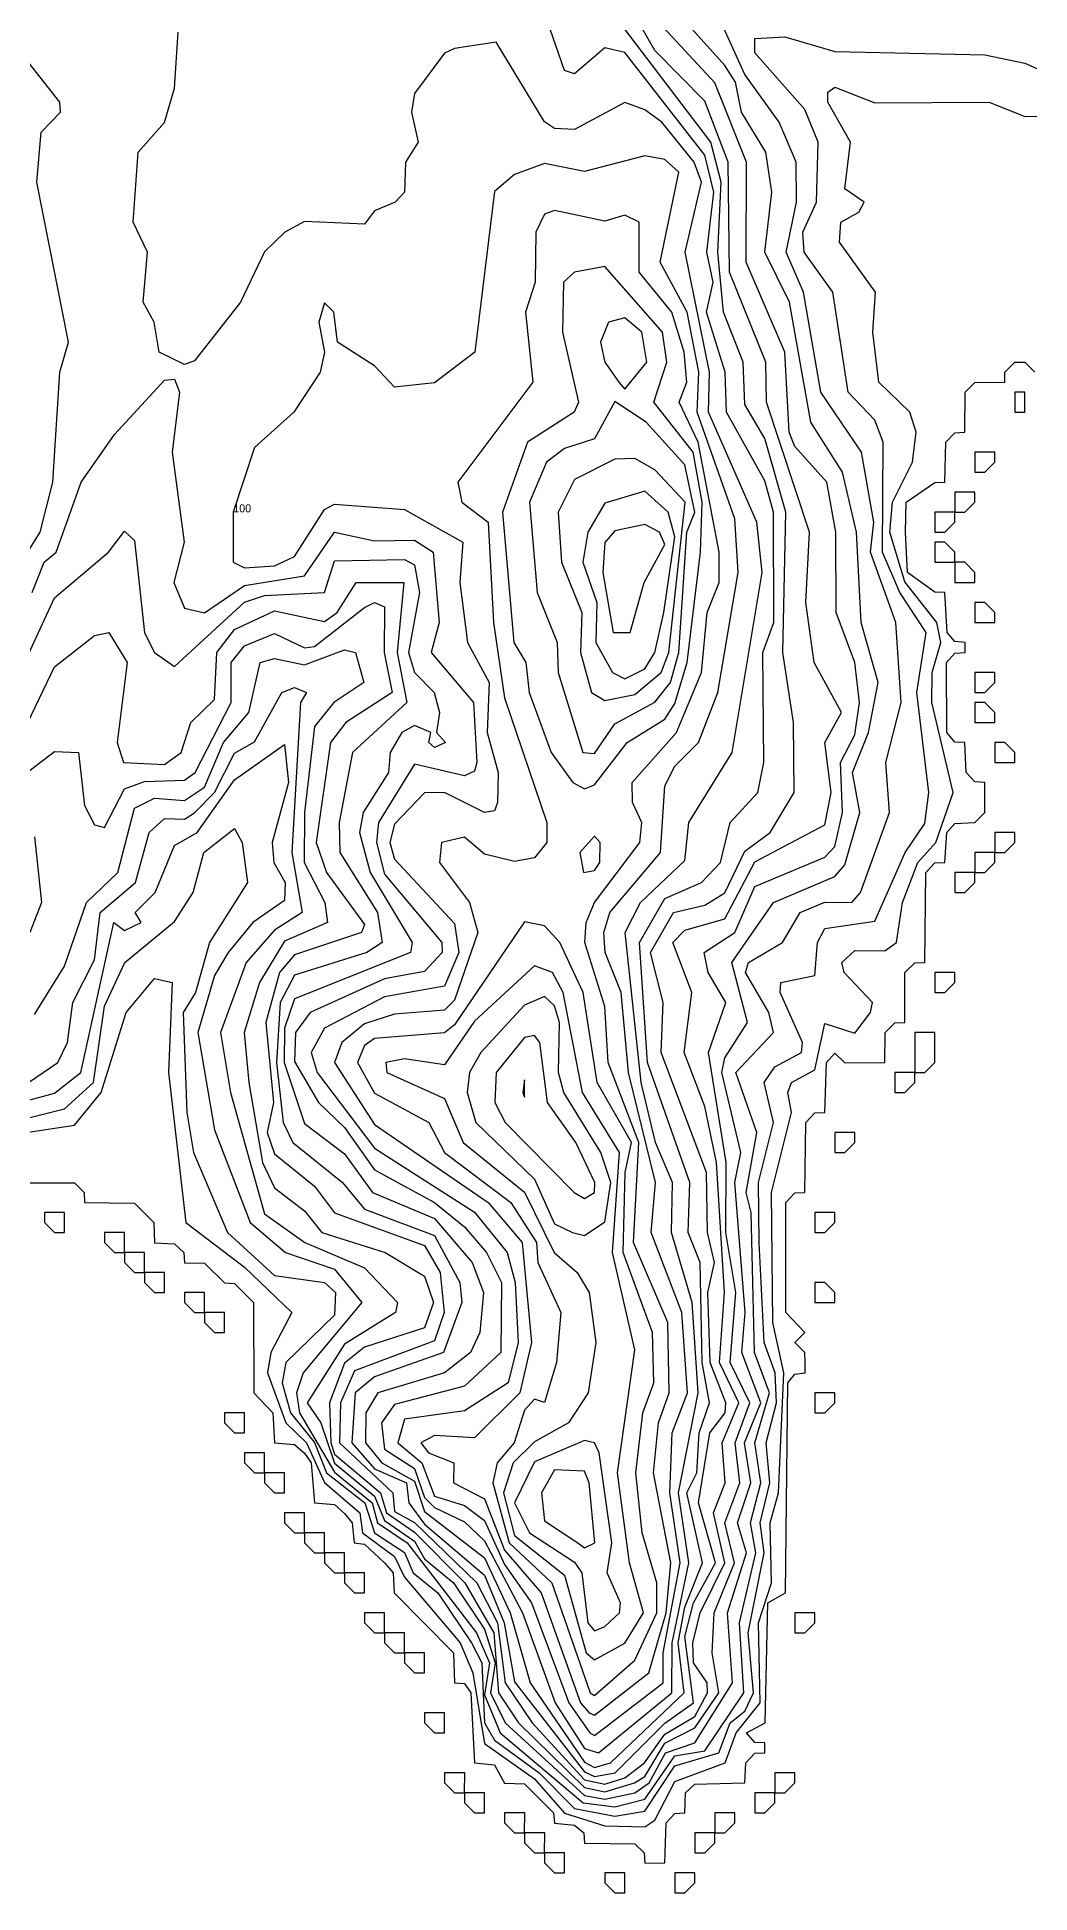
# Model space of a CAD drawing. Header units: metres. Extents: x 310028 to 360472, y 4137098 to 4159193.
# Drawn here: x 357477 to 358965, y 4141928 to 4144710 of the extents above; entities that cross this region are included whole.
import ezdxf

# ---------------------------------------------------------------- set-up
doc = ezdxf.new("R2010")
doc.units = ezdxf.units.M
for name, color, linetype in [('COAST', 5, 'Continuous'), ('CONTOUR', 254, 'Continuous'), ('CONTOUR_INDEX', 33, 'Continuous'), ('CONTOUR_LABELS', 7, 'Continuous')]:
    doc.layers.add(name, color=color, linetype=linetype)

msp = doc.modelspace()

# ---------------------------------------------------------------- linework, layer by layer
at = {"layer": 'COAST'}
for points in [[(357322.5, 4142992.2), (357532.5, 4142991.9), (357547.1, 4142977.5), (357547.5, 4142962.4), (357622.5, 4142961.6), (357651.4, 4142932.5), (357652.5, 4142902.4), (357682.5, 4142900.9), (357696.5, 4142887.5), (357697.5, 4142872.3), (357727.5, 4142871.7), (357757.5, 4142842.3), (357772.5, 4142841.2), (357800.9, 4142812.5), (357801.4, 4142677.5), (357830.2, 4142647.5), (357832.4, 4142602.5), (357862.5, 4142599.9), (357877.5, 4142586.9), (357887.5, 4142572.5), (357892.4, 4142512.5), (357922.5, 4142509.9), (357937.5, 4142496.1), (357949, 4142482.5), (357952.1, 4142452.5), (357967.5, 4142450.5), (357997.5, 4142422.3), (358010.4, 4142407.5), (358011.9, 4142377.5), (358101.1, 4142287.5), (358102.4, 4142242.5), (358117.5, 4142241.5), (358126.7, 4142227.5), (358132.3, 4142122.5), (358162.5, 4142119.7), (358177.5, 4142092), (358207.5, 4142091.1), (358250.9, 4142047.5), (358252.5, 4142032.2), (358282.5, 4142028.9), (358296.1, 4142017.5), (358297.5, 4142002.2), (358372.5, 4142000.8), (358386.5, 4141987.5), (358387.5, 4141972.3), (358417.5, 4141972.4), (358419.9, 4142032.5), (358432.5, 4142046.3), (358447.7, 4142047.5), (358448.6, 4142077.5), (358462.5, 4142090.7), (358537.5, 4142092.4), (358539.1, 4142122.5), (358552.5, 4142136.9), (358567.6, 4142137.5), (358567.5, 4142152.5), (358552.5, 4142152.9), (358540.1, 4142167.5), (358568.2, 4142182.5), (358572, 4142362.5), (358598.5, 4142377.5), (358602.1, 4142692.5), (358612.5, 4142705.5), (358628, 4142707.5), (358628.1, 4142722.5), (358627.7, 4142737.5), (358612.7, 4142752.5), (358627.5, 4142767.5), (358599.3, 4142797.5), (358599.3, 4142962.5), (358612.5, 4142977.1), (358627.6, 4142977.5), (358629, 4143082.5), (358642.5, 4143097.3), (358657.5, 4143097.5), (358660.2, 4143172.5), (358672.5, 4143186.6), (358687.5, 4143172), (358747.6, 4143172.5), (358748.1, 4143217.5), (358762.5, 4143232.1), (358777.6, 4143232.5), (358777.7, 4143307.5), (358792.5, 4143322), (358807.6, 4143322.5), (358809.1, 4143457.5), (358822.5, 4143471.7), (358837.6, 4143472.5), (358840.7, 4143517.5), (358852.5, 4143530.8), (358882.5, 4143532.5), (358897.6, 4143547.5), (358897.7, 4143592.5), (358882.5, 4143593.6), (358869.4, 4143607.5), (358867.6, 4143652.5), (358852.5, 4143653.1), (358840.5, 4143667.5), (358840.2, 4143772.5), (358852.5, 4143786.1), (358867.8, 4143787.5), (358867.8, 4143802.5), (358852.5, 4143803.8), (358840.9, 4143817.5), (358837.5, 4143877.5), (358822.5, 4143877.9), (358781.5, 4143907.5), (358778.6, 4143967.5), (358779.7, 4144012.5), (358822.5, 4144042.3), (358837.5, 4144042.5), (358839.1, 4144102.5), (358852.5, 4144116.5), (358867.7, 4144117.5), (358867.8, 4144177.5), (358882.5, 4144192.2), (358927.5, 4144192.5), (358927.6, 4144207.5), (358942.5, 4144222.4), (358957.5, 4144222.4), (358972.4, 4144207.5)], [(358942.5, 4144162.5), (358942.5, 4144147.5), (358957.5, 4144147.5), (358957.5, 4144177.5), (358942.5, 4144177.5), (358942.5, 4144162.5)], [(358882.5, 4144072.5), (358882.5, 4144057.5), (358897.5, 4144057.5), (358912.5, 4144072.5), (358912.5, 4144087.5), (358882.5, 4144087.5), (358882.5, 4144072.5)], [(358852.5, 4144012.5), (358852.5, 4143997.5), (358867.5, 4143997.5), (358882.5, 4144012.5), (358882.5, 4144027.5), (358852.5, 4144027.5), (358852.5, 4144012.5)], [(358822.5, 4143982.5), (358822.5, 4143967.5), (358837.5, 4143967.5), (358852.5, 4143982.5), (358852.5, 4143997.5), (358822.5, 4143997.5), (358822.5, 4143982.5)], [(358822.5, 4143922.5), (358852.5, 4143922.5), (358852.5, 4143937.5), (358837.5, 4143952.5), (358822.5, 4143952.5), (358822.5, 4143922.5)], [(358852.5, 4143892.5), (358882.5, 4143892.5), (358882.5, 4143907.5), (358867.5, 4143922.5), (358852.5, 4143922.5), (358852.5, 4143892.5)], [(358882.5, 4143832.5), (358912.5, 4143832.5), (358912.5, 4143847.5), (358897.5, 4143862.5), (358882.5, 4143862.5), (358882.5, 4143832.5)], [(358882.5, 4143742.5), (358882.5, 4143727.5), (358897.5, 4143727.5), (358912.5, 4143742.5), (358912.5, 4143757.5), (358882.5, 4143757.5), (358882.5, 4143742.5)], [(358882.5, 4143682.5), (358912.5, 4143682.5), (358912.5, 4143697.5), (358897.5, 4143712.5), (358882.5, 4143712.5), (358882.5, 4143682.5)], [(358912.5, 4143622.5), (358942.5, 4143622.5), (358942.5, 4143637.5), (358927.5, 4143652.5), (358912.5, 4143652.5), (358912.5, 4143622.5)], [(358912.5, 4143502.5), (358912.5, 4143487.5), (358927.5, 4143487.5), (358942.5, 4143502.5), (358942.5, 4143517.5), (358912.5, 4143517.5), (358912.5, 4143502.5)], [(358882.5, 4143472.5), (358882.5, 4143457.5), (358897.5, 4143457.5), (358912.5, 4143472.5), (358912.5, 4143487.5), (358882.5, 4143487.5), (358882.5, 4143472.5)], [(358852.5, 4143442.5), (358852.5, 4143427.5), (358867.5, 4143427.5), (358882.5, 4143442.5), (358882.5, 4143457.5), (358852.5, 4143457.6), (358852.5, 4143442.5)], [(358822.5, 4143292.5), (358822.5, 4143277.5), (358837.5, 4143277.5), (358852.5, 4143292.5), (358852.5, 4143307.5), (358822.5, 4143307.5), (358822.5, 4143292.5)], [(358792.5, 4143172.5), (358792.5, 4143157.5), (358807.5, 4143157.5), (358822.5, 4143172.5), (358822.5, 4143217.5), (358792.5, 4143217.5), (358792.5, 4143172.5)], [(358762.5, 4143142.5), (358762.5, 4143127.5), (358777.5, 4143127.5), (358792.5, 4143142.5), (358792.5, 4143157.5), (358762.5, 4143157.5), (358762.5, 4143142.5)], [(358672.5, 4143052.5), (358672.5, 4143037.5), (358687.5, 4143037.5), (358702.5, 4143052.5), (358702.5, 4143067.5), (358672.5, 4143067.5), (358672.5, 4143052.5)], [(357487.5, 4142932.5), (357502.5, 4142917.5), (357517.5, 4142917.5), (357517.5, 4142947.5), (357487.5, 4142947.5), (357487.5, 4142932.5)], [(358642.5, 4142932.5), (358642.5, 4142917.5), (358657.5, 4142917.5), (358672.5, 4142932.5), (358672.5, 4142947.5), (358642.5, 4142947.5), (358642.5, 4142932.5)], [(357577.5, 4142902.5), (357592.5, 4142887.5), (357607.5, 4142887.5), (357607.5, 4142917.5), (357577.5, 4142917.5), (357577.5, 4142902.5)], [(357607.5, 4142872.5), (357622.5, 4142857.5), (357637.5, 4142857.5), (357637.5, 4142887.5), (357607.5, 4142887.5), (357607.5, 4142872.5)], [(357637.5, 4142842.5), (357652.5, 4142827.5), (357667.5, 4142827.5), (357667.5, 4142857.5), (357637.5, 4142857.5), (357637.5, 4142842.5)], [(358642.5, 4142812.5), (358672.5, 4142812.5), (358672.5, 4142827.5), (358657.5, 4142842.5), (358642.5, 4142842.5), (358642.5, 4142812.5)], [(357697.5, 4142812.5), (357712.5, 4142797.5), (357727.5, 4142797.5), (357727.5, 4142827.5), (357697.5, 4142827.5), (357697.5, 4142812.5)], [(357727.5, 4142782.5), (357742.5, 4142767.5), (357757.5, 4142767.5), (357757.5, 4142797.5), (357727.5, 4142797.5), (357727.5, 4142782.5)], [(358642.5, 4142662.5), (358642.5, 4142647.5), (358657.5, 4142647.5), (358672.5, 4142662.5), (358672.5, 4142677.5), (358642.5, 4142677.5), (358642.5, 4142662.5)], [(357757.5, 4142632.5), (357772.5, 4142617.5), (357787.5, 4142617.5), (357787.5, 4142647.5), (357757.5, 4142647.5), (357757.5, 4142632.5)], [(357787.5, 4142572.5), (357802.5, 4142557.5), (357817.5, 4142557.5), (357817.5, 4142587.5), (357787.5, 4142587.5), (357787.5, 4142572.5)], [(357817.5, 4142542.5), (357832.5, 4142527.5), (357847.5, 4142527.5), (357847.5, 4142557.5), (357817.5, 4142557.5), (357817.5, 4142542.5)], [(357847.5, 4142482.5), (357862.5, 4142467.5), (357877.5, 4142467.5), (357877.5, 4142497.5), (357847.5, 4142497.5), (357847.5, 4142482.5)], [(357877.5, 4142452.5), (357892.5, 4142437.5), (357907.5, 4142437.5), (357907.5, 4142467.5), (357877.5, 4142467.5), (357877.5, 4142452.5)], [(357907.5, 4142422.5), (357922.5, 4142407.5), (357937.5, 4142407.5), (357937.6, 4142437.5), (357907.5, 4142437.5), (357907.5, 4142422.5)], [(357937.5, 4142392.5), (357952.5, 4142377.5), (357967.5, 4142377.5), (357967.6, 4142407.5), (357937.5, 4142407.5), (357937.5, 4142392.5)], [(357967.5, 4142332.5), (357982.5, 4142317.5), (357997.5, 4142317.5), (357997.5, 4142347.5), (357967.5, 4142347.5), (357967.5, 4142332.5)], [(358612.5, 4142332.5), (358612.5, 4142317.5), (358627.5, 4142317.5), (358642.5, 4142332.5), (358642.5, 4142347.5), (358612.5, 4142347.5), (358612.5, 4142332.5)], [(357997.5, 4142302.5), (358012.5, 4142287.5), (358027.5, 4142287.5), (358027.5, 4142317.5), (357997.5, 4142317.5), (357997.5, 4142302.5)], [(358027.5, 4142272.5), (358042.5, 4142257.5), (358057.5, 4142257.5), (358057.6, 4142287.5), (358027.5, 4142287.5), (358027.5, 4142272.5)], [(358057.5, 4142182.5), (358072.5, 4142167.5), (358087.5, 4142167.5), (358087.5, 4142197.5), (358057.5, 4142197.5), (358057.5, 4142182.5)], [(358087.5, 4142092.5), (358102.5, 4142077.5), (358117.5, 4142077.5), (358117.6, 4142107.5), (358087.5, 4142107.5), (358087.5, 4142092.5)], [(358582.5, 4142092.5), (358582.5, 4142077.5), (358597.5, 4142077.5), (358612.5, 4142092.5), (358612.5, 4142107.5), (358582.5, 4142107.5), (358582.5, 4142092.5)], [(358117.5, 4142062.5), (358132.5, 4142047.5), (358147.5, 4142047.5), (358147.5, 4142077.5), (358117.5, 4142077.5), (358117.5, 4142062.5)], [(358552.5, 4142062.5), (358552.5, 4142047.5), (358567.5, 4142047.5), (358582.5, 4142062.5), (358582.5, 4142077.5), (358552.5, 4142077.5), (358552.5, 4142062.5)], [(358177.5, 4142032.5), (358192.5, 4142017.5), (358207.5, 4142017.5), (358207.6, 4142047.5), (358177.5, 4142047.5), (358177.5, 4142032.5)], [(358492.5, 4142032.5), (358492.5, 4142017.5), (358507.5, 4142017.5), (358522.5, 4142032.5), (358522.5, 4142047.5), (358492.5, 4142047.5), (358492.5, 4142032.5)], [(358207.5, 4142002.5), (358222.5, 4141987.5), (358237.5, 4141987.5), (358237.6, 4142017.5), (358207.5, 4142017.5), (358207.5, 4142002.5)], [(358462.5, 4142002.5), (358462.5, 4141987.5), (358477.5, 4141987.5), (358492.5, 4142002.5), (358492.5, 4142017.5), (358462.5, 4142017.5), (358462.5, 4142002.5)], [(358237.5, 4141972.5), (358252.5, 4141957.5), (358267.5, 4141957.5), (358267.5, 4141987.5), (358237.5, 4141987.5), (358237.5, 4141972.5)], [(358327.5, 4141942.5), (358342.5, 4141927.5), (358357.5, 4141927.5), (358357.5, 4141957.5), (358327.5, 4141957.5), (358327.5, 4141942.5)], [(358432.5, 4141942.5), (358432.5, 4141927.5), (358447.5, 4141927.5), (358462.5, 4141942.5), (358462.5, 4141957.5), (358432.5, 4141957.5), (358432.5, 4141942.5)]]:
    msp.add_lwpolyline(points, dxfattribs=at)
at = {"layer": 'CONTOUR'}
for points, elevation in [([(357463.8, 4143142.5), (357507.8, 4143172.5), (357521.9, 4143202.5), (357529.9, 4143262.5), (357562.5, 4143326.7), (357571.2, 4143397.5), (357623.9, 4143442.5), (357644.8, 4143517.5), (357667.5, 4143538.3), (357697.5, 4143537.4), (357712.5, 4143546.8), (357742.7, 4143577.5), (357772.5, 4143636.3), (357802.5, 4143653.5), (357843.5, 4143727.5), (357862.5, 4143734.6), (357880.5, 4143727.5), (357871.6, 4143712.5), (357858.6, 4143487.5), (357874, 4143397.5), (357832.5, 4143371.1), (357790.2, 4143322.5), (357751.5, 4143217.5), (357766.6, 4143127.5), (357817.5, 4142945.6), (357877.9, 4142902.5), (357967.5, 4142864.5), (358016.8, 4142812.5), (358014, 4142797.5), (357937.5, 4142750.2), (357881.7, 4142662.5), (357902, 4142632.5), (357922.5, 4142571.8), (357982.5, 4142522.2), (357997.5, 4142486), (358042.5, 4142455), (358057.5, 4142428.6), (358100.8, 4142392.5), (358147.5, 4142322.9), (358163.5, 4142272.5), (358156.2, 4142227.5), (358178.1, 4142182.5), (358297.5, 4142073.5), (358327.5, 4142067.8), (358372.5, 4142077.3), (358394, 4142092.5), (358418.6, 4142137.5), (358462.9, 4142152.5), (358519.4, 4142242.5), (358511.5, 4142347.5), (358539.9, 4142437.5), (358526.8, 4142482.5), (358546.8, 4142542.5), (358537.2, 4142602.5), (358561.6, 4142662.5), (358533, 4142737.5), (358538.3, 4142797.5), (358522.5, 4142992.5), (358531.6, 4143037.5), (358503, 4143157.5), (358507.5, 4143179.6), (358541.6, 4143232.5), (358518.3, 4143322.5), (358580.5, 4143412.5), (358672.5, 4143451.5), (358687.5, 4143468.8), (358710, 4143547.5), (358698.9, 4143607.5), (358723.1, 4143667.5), (358737.5, 4143742.5), (358712.2, 4143832.5), (358705.1, 4143967.5), (358683.9, 4144057.5), (358636.6, 4144132.5), (358604.4, 4144312.5), (358567.4, 4144387.5), (358578, 4144477.5), (358569, 4144537.5), (358532.4, 4144597.5), (358523.4, 4144642.5), (358507.5, 4144667.5), (358409, 4144777.5)], 40), ([(357397.5, 4143097.9), (357502.5, 4143126.8), (357542.2, 4143157.5), (357591.7, 4143382.5), (357607.5, 4143370.7), (357632.6, 4143382.5), (357623.5, 4143397.5), (357653.7, 4143427.5), (357682.5, 4143498), (357716.3, 4143517.5), (357772.5, 4143596.2), (357847.5, 4143649.6), (357853.3, 4143592.5), (357829.2, 4143502.5), (357831.7, 4143472.5), (357848.3, 4143442.5), (357847.5, 4143415.4), (357799.8, 4143382.5), (357763.1, 4143337.5), (357742.5, 4143303.2), (357717.7, 4143217.5), (357742.5, 4143071.4), (357795.8, 4142932.5), (357848.8, 4142887.5), (357922.5, 4142862.6), (357963.6, 4142812.5), (357875.3, 4142707.5), (357865.5, 4142677.5), (357869.9, 4142647.5), (357922.5, 4142558.2), (357979.1, 4142512.5), (357987, 4142482.5), (358031.2, 4142452.5), (358135.3, 4142317.5), (358154.6, 4142272.5), (358147.5, 4142224.3), (358170.9, 4142167.5), (358295.3, 4142062.5), (358342.5, 4142056.3), (358387.5, 4142068.2), (358432.5, 4142132.9), (358477.5, 4142140.7), (358535.9, 4142227.5), (358529.7, 4142332.5), (358553.9, 4142437.5), (358546, 4142482.5), (358561.4, 4142542.5), (358552.6, 4142602.5), (358574.8, 4142677.5), (358551.9, 4142737.5), (358547.3, 4142947.5), (358539.4, 4142977.5), (358555.8, 4143067.5), (358524.1, 4143157.5), (358580.8, 4143217.5), (358573.7, 4143247.5), (358538.8, 4143307.5), (358543.2, 4143322.5), (358594.3, 4143352.5), (358620.5, 4143397.5), (358657.5, 4143413.1), (358698, 4143412.5), (358711.3, 4143427.5), (358754.5, 4143547.5), (358749.1, 4143622.5), (358772, 4143712.5), (358764, 4143832.5), (358725.9, 4143937.5), (358731.1, 4143982.5), (358712.4, 4144087.5), (358651.4, 4144177.5), (358625.7, 4144327.5), (358599.7, 4144387.5), (358615.1, 4144462.5), (358614.8, 4144522.5), (358589.1, 4144582.5), (358537.5, 4144653.9), (358492.5, 4144753.1)], 30), ([(357422.1, 4143577.5), (357502.5, 4143638.8), (357538.4, 4143637.5), (357547.5, 4143557.9), (357562.5, 4143529), (357577.5, 4143525), (357607.5, 4143582.9), (357637.5, 4143593.9), (357697.5, 4143596.1), (357713.7, 4143607.5), (357767.5, 4143712.5), (357767.5, 4143772.5), (357787.5, 4143797.3), (357832.5, 4143815.9), (357877.5, 4143794.2), (357892.5, 4143796.5), (357967.5, 4143854.8), (357982.5, 4143862.5), (357997.5, 4143855.7), (357997.1, 4143787.5), (358008.7, 4143727.5), (357939.2, 4143682.5), (357916.5, 4143652.5), (357895.1, 4143502.5), (357910.5, 4143457.5), (357967.5, 4143379.4), (357962.8, 4143367.5), (357862.5, 4143334.2), (357840.1, 4143307.5), (357819.6, 4143232.5), (357831.2, 4143112.5), (357821.5, 4143067.5), (357832.5, 4143035.4), (357892.5, 4142987.3), (357922.5, 4142947.1), (358057.5, 4142898), (358080.8, 4142857.5), (358087.1, 4142797.5), (358072.5, 4142755.1), (357952.5, 4142710.2), (357931.6, 4142662.5), (357930.1, 4142602.5), (358010.1, 4142527.5), (358012.5, 4142499.3), (358042.5, 4142482.7), (358136, 4142392.5), (358166.8, 4142332.5), (358178.2, 4142242.5), (358218.6, 4142182.5), (358297.5, 4142097), (358327.5, 4142090.5), (358357.5, 4142100.2), (358387, 4142122.5), (358417.5, 4142165.7), (358462.5, 4142192.1), (358481.7, 4142227.5), (358481.4, 4142242.5), (358460.9, 4142272.5), (358459.5, 4142302.5), (358470.8, 4142347.5), (358507.9, 4142422.5), (358490.8, 4142497.5), (358508.1, 4142542.5), (358503.8, 4142602.5), (358528.5, 4142662.5), (358499.6, 4142722.5), (358507.3, 4142827.5), (358495.1, 4143022.5), (358477.5, 4143106.6), (358446.7, 4143187.5), (358458.1, 4143277.5), (358429.5, 4143352.5), (358447.5, 4143371), (358507.5, 4143388.2), (358552.5, 4143473.3), (358657.5, 4143528.8), (358666.9, 4143577.5), (358657.7, 4143652.5), (358682.8, 4143697.5), (358641.5, 4143772.5), (358629, 4143862.5), (358634.6, 4143967.5), (358570.3, 4144162.5), (358569.3, 4144222.5), (358514.7, 4144357.5), (358512.6, 4144522.5), (358477.5, 4144614.2), (358402.5, 4144690), (358372.5, 4144742.4)], 60), ([(357457.5, 4143771.7), (357502.5, 4143869.4), (357583.7, 4143937.5), (357607.5, 4143969), (357622.5, 4143955), (357637.5, 4143817), (357652.5, 4143787.5), (357682.5, 4143766.3), (357787.5, 4143862.9), (357817.5, 4143872.9), (357907.5, 4143877.2), (357922.5, 4143924.7), (358027.5, 4143926.6), (358042.5, 4143918.8), (358049.7, 4143877.5), (358033.3, 4143787.5), (358042.3, 4143757.5), (358071.9, 4143727.5), (358080, 4143697.5), (358075.5, 4143667.5), (358088.7, 4143652.5), (358072.5, 4143645), (358064, 4143652.5), (358067, 4143667.5), (358042.5, 4143678), (358023.4, 4143667.5), (358006.1, 4143637.5), (358003.2, 4143607.5), (357965.3, 4143547.5), (357960.1, 4143517.5), (357975.8, 4143457.5), (358038.7, 4143352.5), (358036.2, 4143337.5), (357862.5, 4143267.9), (357847.5, 4143223.9), (357847, 4143172.5), (357877.5, 4143081), (357937.5, 4143035.7), (357979.4, 4142977.5), (358072.5, 4142938.6), (358128.6, 4142872.5), (358145.7, 4142827.5), (358140.2, 4142767.5), (358126.4, 4142737.5), (358087.5, 4142707.4), (357987.6, 4142677.5), (357969.5, 4142647.5), (357968.7, 4142602.5), (357993.2, 4142572.5), (358042.5, 4142545), (358057.5, 4142499.1), (358147.5, 4142429.7), (358185.9, 4142347.5), (358216, 4142242.5), (358297.5, 4142123.7), (358312.5, 4142115.7), (358336, 4142122.5), (358446.8, 4142227.5), (358437.8, 4142302.5), (358447.5, 4142356), (358474.4, 4142422.5), (358450.5, 4142527.5), (358465.5, 4142557.5), (358469.4, 4142617.5), (358484.7, 4142662.5), (358473.9, 4142722.5), (358470.7, 4142872.5), (358452.5, 4142917.5), (358455.3, 4142992.5), (358391.5, 4143172.5), (358379.5, 4143352.5), (358417.5, 4143418.5), (358472.5, 4143442.5), (358501.1, 4143472.5), (358515.5, 4143532.5), (358557, 4143577.5), (358566, 4143622.5), (358564.4, 4143787.5), (358581.3, 4143832.5), (358580.7, 4143997.5), (358567.5, 4144044.5), (358510, 4144147.5), (358508.2, 4144207.5), (358480.4, 4144297.5), (358490.1, 4144342.5), (358480.5, 4144387.5), (358491.4, 4144477.5), (358477.5, 4144532.8), (358357.5, 4144686.8), (358327.5, 4144693.9), (358282.5, 4144655), (358267.5, 4144660), (358237.5, 4144746.5)], 80), ([(357367.5, 4143065.7), (357517.5, 4143103.2), (357561.1, 4143142.5), (357577.5, 4143256.9), (357608.2, 4143322.5), (357682.5, 4143383.9), (357710.5, 4143427.5), (357726.3, 4143487.5), (357772.5, 4143523.5), (357784, 4143502.5), (357792, 4143442.5), (357734.9, 4143352.5), (357713.8, 4143277.5), (357695.4, 4143247.5), (357701.3, 4143097.5), (357710.9, 4143037.5), (357762.1, 4142917.5), (357832.5, 4142853.1), (357907.5, 4142842.7), (357923.8, 4142827.5), (357922.5, 4142793.8), (357849.3, 4142722.5), (357844, 4142692.5), (357856.5, 4142647.5), (357892.5, 4142602.6), (357910.6, 4142557.5), (357967.8, 4142512.5), (357982.5, 4142467.6), (358027.5, 4142437.8), (358040.6, 4142407.5), (358077.5, 4142377.5), (358127.8, 4142302.5), (358143.3, 4142272.5), (358147.4, 4142182.5), (358162.5, 4142156.6), (358229.5, 4142107.5), (358282.5, 4142053.8), (358342.5, 4142042.6), (358387.5, 4142049.9), (358432.5, 4142118), (358498.8, 4142137.5), (358515.5, 4142182.5), (358537.5, 4142200.1), (358550.5, 4142227.5), (358542.5, 4142317.5), (358566.5, 4142437.5), (358560.4, 4142482.5), (358575.2, 4142542.5), (358569.7, 4142602.5), (358585.2, 4142662.5), (358583.3, 4142707.5), (358566.4, 4142752.5), (358559.1, 4142902.5), (358558.2, 4142992.5), (358580.4, 4143082.5), (358566.8, 4143142.5), (358582.5, 4143166.3), (358622.8, 4143187.5), (358623.9, 4143202.5), (358590.5, 4143277.5), (358591.6, 4143292.5), (358642.5, 4143303.1), (358646.8, 4143352.5), (358657.5, 4143373.4), (358732.5, 4143384.3), (358778.2, 4143487.5), (358807.5, 4143530.9), (358813.3, 4143577.5), (358795.7, 4143727.5), (358809.7, 4143817.5), (358769.8, 4143877.5), (358743.9, 4143937.5), (358744.9, 4144102.5), (358732.5, 4144135.7), (358692.6, 4144177.5), (358669.7, 4144327.5), (358626.5, 4144387.5), (358624.5, 4144417.5), (358645.3, 4144462.5), (358647.4, 4144552.5), (358627.5, 4144601.3), (358552.5, 4144686.2), (358552.5, 4144707.7), (358597.5, 4144710.3), (358672.5, 4144688.6), (358897.5, 4144683.3), (358957.5, 4144670.8), (359017.5, 4144644.7)], 20), ([(357462.6, 4143682.5), (357502.5, 4143765.8), (357562.5, 4143812.7), (357584, 4143817.5), (357611.7, 4143772.5), (357596.5, 4143652.5), (357606, 4143622.5), (357667.5, 4143619.4), (357692.7, 4143637.5), (357707.2, 4143682.5), (357742.5, 4143716.6), (357746, 4143787.5), (357772.5, 4143822), (357832.5, 4143849.8), (357907.5, 4143833.7), (357926.5, 4143847.5), (357954.9, 4143892.5), (358026.5, 4143892.5), (358016.5, 4143787.5), (358030.7, 4143712.5), (357949.6, 4143637.5), (357929.5, 4143532.5), (357930.5, 4143487.5), (357986.9, 4143397.5), (357994, 4143352.5), (357971.1, 4143337.5), (357862.5, 4143303.5), (357841.2, 4143262.5), (357835.5, 4143172.5), (357845.3, 4143082.5), (357859.9, 4143052.5), (357934.6, 4142992.5), (357967.5, 4142952.9), (358072.5, 4142913), (358110.3, 4142842.5), (358113.2, 4142812.5), (358085.7, 4142737.5), (357982.5, 4142701.1), (357953.6, 4142677.5), (357948.2, 4142602.5), (357982.5, 4142563.2), (358030.2, 4142542.5), (358034, 4142512.5), (358057.5, 4142480.4), (358147.5, 4142404), (358176.9, 4142332.5), (358192.5, 4142244.1), (358297.5, 4142109), (358312.5, 4142101.9), (358343.2, 4142107.5), (358417.5, 4142181.9), (358460.9, 4142212.5), (358447.5, 4142312), (358460.8, 4142362.5), (358493.5, 4142422.5), (358468, 4142512.5), (358485, 4142617.5), (358508.1, 4142647.5), (358509, 4142662.5), (358485.8, 4142722.5), (358482.2, 4142827.5), (358492.1, 4142872.5), (358481.8, 4142917.5), (358480.4, 4143007.5), (358412, 4143187.5), (358415.3, 4143262.5), (358396.2, 4143337.5), (358430.9, 4143397.5), (358477.5, 4143408.7), (358507.5, 4143427), (358537.5, 4143489.5), (358575.7, 4143517.5), (358611.7, 4143577.5), (358610.7, 4143682.5), (358594.7, 4143787.5), (358598.9, 4143997.5), (358567.5, 4144108.3), (358537.5, 4144159.3), (358535.2, 4144222.5), (358505.8, 4144297.5), (358497, 4144387.5), (358502.4, 4144492.5), (358486.7, 4144552.5), (358357.5, 4144722.1)], 70), ([(357469.4, 4143877.5), (357487.3, 4143922.5), (357505.2, 4143937.5), (357542.6, 4144042.5), (357592.5, 4144114.3), (357667.5, 4144195.5), (357682.5, 4144197.1), (357689.9, 4144177.5), (357679.1, 4144087.5), (357697.2, 4143952.5), (357681.8, 4143892.5), (357697.5, 4143853.6), (357727.5, 4143846.7), (357787.5, 4143887.8), (357877.5, 4143902.3), (357922.5, 4143967.6), (357982.5, 4143954.6), (358042.5, 4143955.7), (358070.2, 4143937.5), (358079.5, 4143832.5), (358067.5, 4143787.5), (358130.6, 4143712.5), (358135.7, 4143622.5), (358132.5, 4143609.2), (358117.5, 4143602.4), (358042.5, 4143620), (357988.2, 4143532.5), (357985.4, 4143502.5), (357997.5, 4143454.9), (358083.3, 4143352.5), (358084, 4143337.5), (358057.5, 4143309.2), (357997.5, 4143298.1), (357886.2, 4143247.5), (357864.1, 4143217.5), (357862.5, 4143174), (357898.5, 4143112.5), (357937.5, 4143075.1), (357982.5, 4143011.5), (358072.5, 4142962.7), (358117.5, 4142926), (358150.1, 4142887.5), (358172.7, 4142842.5), (358171.6, 4142737.5), (358117.5, 4142687.1), (358012.5, 4142660), (357993.1, 4142632.5), (357997.5, 4142592.8), (358042.5, 4142563.7), (358057.5, 4142520.5), (358072.5, 4142505.1), (358117.5, 4142483.9), (358147.5, 4142455.5), (358204.3, 4142347.5), (358253.2, 4142212.5), (358297.5, 4142143.9), (358318.5, 4142137.5), (358428.2, 4142227.5), (358428.5, 4142302.5), (358453.8, 4142422.5), (358438.4, 4142527.5), (358467.8, 4142677.5), (358458.7, 4142812.5), (358427.7, 4142917.5), (358429.1, 4142992.5), (358403.7, 4143052.5), (358382, 4143142.5), (358358.2, 4143367.5), (358381.4, 4143412.5), (358447.5, 4143475.6), (358453.6, 4143532.5), (358518.9, 4143637.5), (358563.6, 4143907.5), (358555.8, 4143982.5), (358483, 4144147.5), (358484.9, 4144207.5), (358448.1, 4144387.5), (358472.5, 4144492.5), (358461.5, 4144522.5), (358413.3, 4144582.5), (358387.5, 4144601), (358357.5, 4144611.8), (358282.5, 4144571.4), (358252.5, 4144572.8), (358237.5, 4144583.2), (358164.9, 4144702.5), (358102.5, 4144693.1), (358087.5, 4144686.1), (358042.5, 4144625.6), (358038, 4144597.5), (358047.7, 4144552.5), (358028.9, 4144522.5), (358027.5, 4144477.5), (358013.5, 4144462.5), (357982.5, 4144449.4), (357967.5, 4144429.3), (357877.5, 4144433.4), (357848, 4144417.5), (357817.5, 4144387.9), (357781.3, 4144312.5), (357712.5, 4144224.4), (357697.5, 4144219), (357659.6, 4144237.5), (357652, 4144282.5), (357635.6, 4144312.5), (357642.1, 4144387.5), (357620.6, 4144432.5), (357628.1, 4144537.5), (357667.5, 4144582.1), (357682.5, 4144633.7), (357687.9, 4144717.5)], 90), ([(357460.2, 4143067.5), (357532.5, 4143078.4), (357572.5, 4143127.5), (357610.1, 4143247.5), (357652.5, 4143298.6), (357679.2, 4143292.5), (357673.4, 4143157.5), (357699.4, 4142932.5), (357787.5, 4142865.8), (357858.6, 4142797.5), (357826.8, 4142737.5), (357822, 4142707.5), (357849.6, 4142632.5), (357880.7, 4142602.5), (357907.5, 4142542.6), (357960.3, 4142497.5), (357964.5, 4142467.5), (358012.5, 4142431.7), (358027.5, 4142400.7), (358111.1, 4142302.5), (358129.6, 4142257.5), (358147.5, 4142151.6), (358222.5, 4142098.4), (358267.5, 4142046.9), (358327.5, 4142028), (358387.5, 4142026.4), (358402.5, 4142036.3), (358432.5, 4142094.7), (358508, 4142122.5), (358524.7, 4142167.5), (358560.4, 4142212.5), (358557.9, 4142332.5), (358577.6, 4142392.5), (358575.8, 4142482.5), (358588.1, 4142527.5), (358596.3, 4142707.5), (358579.5, 4142782.5), (358577.4, 4142977.5), (358607.4, 4143097.5), (358602.3, 4143127.5), (358607.4, 4143142.5), (358642.5, 4143161.4), (358657.5, 4143231), (358702.5, 4143216.6), (358726.2, 4143247.5), (358729.1, 4143262.5), (358686.7, 4143307.5), (358683.3, 4143322.5), (358702.5, 4143340.6), (358747.5, 4143340.1), (358765.2, 4143352.5), (358774, 4143412.5), (358797.2, 4143472.5), (358823.9, 4143502.5), (358850.2, 4143577.5), (358818.2, 4143712.5), (358818.6, 4143757.5), (358831.6, 4143802.5), (358825.5, 4143832.5), (358777.5, 4143893.2), (358754.8, 4143967.5), (358759, 4144012.5), (358789.1, 4144072.5), (358794.4, 4144117.5), (358784.9, 4144147.5), (358738.6, 4144192.5), (358729.6, 4144267.5), (358733.4, 4144327.5), (358679.5, 4144402.5), (358681.7, 4144432.5), (358708.6, 4144447.5), (358716.6, 4144462.5), (358687.5, 4144482.4), (358695.9, 4144552.5), (358662, 4144612.5), (358662.1, 4144627.5), (358672.5, 4144634.9), (358732.5, 4144611.5), (358904, 4144612.5), (358957.5, 4144590.8), (359032.5, 4144592.3)], 10), ([(358304.5, 4142197.5), (358312.5, 4142194.2), (358393.7, 4142257.5), (358419.6, 4142347.5), (358426.8, 4142422.5), (358400.7, 4142557.5), (358408.1, 4142632.5), (358424.3, 4142677.5), (358422.1, 4142782.5), (358370.6, 4142902.5), (358378.9, 4143052.5), (358332.7, 4143172.5), (358327.5, 4143256.3), (358298, 4143352.5), (358300, 4143382.5), (358312.4, 4143412.5), (358380.3, 4143502.5), (358383.4, 4143532.5), (358369.4, 4143562.5), (358368.5, 4143592.5), (358435.4, 4143667.5), (358472.9, 4143757.5), (358481.2, 4143847.5), (358499.2, 4143892.5), (358499.4, 4143937.5), (358467.7, 4144102.5), (358439, 4144162.5), (358450.5, 4144192.5), (358446.8, 4144237.5), (358428, 4144297.5), (358379.1, 4144357.5), (358379.2, 4144432.5), (358357.5, 4144443.2), (358327.5, 4144434), (358252.5, 4144449.8), (358237.5, 4144444.7), (358224.1, 4144417.5), (358223.5, 4144342.5), (358208.7, 4144297.5), (358219.7, 4144192.5), (358107.2, 4144042.5), (358113.4, 4144012.5), (358153, 4143982.5), (358160.8, 4143832.5), (358177.5, 4143719.1), (358240.8, 4143532.5), (358240.9, 4143502.5), (358222.5, 4143479.2), (358192.5, 4143473.9), (358147.5, 4143484.7), (358117.5, 4143510.3), (358082.7, 4143502.5), (358079.8, 4143472.5), (358124.9, 4143412.5), (358137.2, 4143367.5), (358102.5, 4143265.8), (358087.5, 4143250.8), (358012.5, 4143245), (357967.5, 4143230.6), (357933.6, 4143202.5), (357922.6, 4143172.5), (357982.5, 4143079.7), (358152.6, 4142962.5), (358203.7, 4142902.5), (358217.9, 4142752.5), (358200.2, 4142677.5), (358132.5, 4142610), (358072.5, 4142613.3), (358051.8, 4142602.5), (358063.6, 4142587.5), (358101.6, 4142572.5), (358100.7, 4142542.5), (358147.5, 4142518.3), (358177.5, 4142441.3), (358232.3, 4142377.5), (358291.3, 4142212.5), (358304.5, 4142197.5)], 110), ([(358279.7, 4143592.5), (358297.5, 4143583), (358312.5, 4143588.9), (358361.1, 4143652.5), (358417.5, 4143687.3), (358432.5, 4143710.8), (358451.4, 4143772.5), (358471.2, 4143937.5), (358473.6, 4144012.5), (358460.4, 4144087.5), (358401.1, 4144162.5), (358420.9, 4144222.5), (358414.4, 4144267.5), (358327.5, 4144366.1), (358282.5, 4144357.7), (358265.6, 4144342.5), (358264.3, 4144267.5), (358288.5, 4144162.5), (358281.8, 4144147.5), (358211.7, 4144102.5), (358174.1, 4143997.5), (358191.5, 4143802.5), (358209.2, 4143772.5), (358214.5, 4143727.5), (358247.2, 4143637.5), (358279.7, 4143592.5)], 120), ([(358348.5, 4144192.5), (358357.5, 4144182.2), (358390.8, 4144222.5), (358383, 4144267.5), (358357.5, 4144289.2), (358333, 4144282.5), (358321.2, 4144252.5), (358327.8, 4144222.5), (358348.5, 4144192.5)], 130), ([(358294.8, 4143637.5), (358312.5, 4143636.1), (358342.5, 4143680.2), (358402.5, 4143712.9), (358426.2, 4143742.5), (358438.6, 4143787.5), (358450.7, 4143967.5), (358462.5, 4143997.5), (358447.5, 4144068.5), (358389.6, 4144132.5), (358342.5, 4144163.7), (358312.5, 4144107.5), (358267.5, 4144093.4), (358240.1, 4144072.5), (358215, 4144012.5), (358226.5, 4143877.5), (358256.3, 4143802.5), (358258, 4143757.5), (358294.8, 4143637.5)], 130), ([(358307.9, 4143727.5), (358327.5, 4143715.1), (358372.5, 4143724.1), (358412.4, 4143757.5), (358423.6, 4143787.5), (358448.4, 4144012.5), (358402.5, 4144061.3), (358372.5, 4144078.2), (358342.5, 4144077.3), (358282.5, 4144046.8), (358257.6, 4143997.5), (358262.9, 4143922.5), (358293.4, 4143847.5), (358291.5, 4143787.5), (358307.9, 4143727.5)], 140), ([(358340.2, 4143817.5), (358365.8, 4143817.5), (358386.7, 4143892.5), (358417.5, 4143949), (358409.5, 4143967.5), (358387.5, 4143979.4), (358342.5, 4143969.5), (358327.5, 4143952.3), (358324.9, 4143907.5), (358340.2, 4143817.5)], 160), ([(357680, 4143742.5), (357680, 4143742.5)], 80), ([(358295.7, 4143457.5), (358312.5, 4143460.6), (358320.2, 4143472.5), (358320.7, 4143502.5), (358312.5, 4143512.1), (358290.4, 4143487.5), (358295.7, 4143457.5)], 120), ([(358305.7, 4142227.5), (358312.5, 4142223.6), (358372.5, 4142276.5), (358405.7, 4142347.5), (358405.8, 4142392.5), (358383.9, 4142467.5), (358374.4, 4142557.5), (358384.8, 4142647.5), (358401.4, 4142692.5), (358399, 4142767.5), (358355.2, 4142887.5), (358358, 4143007.5), (358367.7, 4143052.5), (358316.5, 4143142.5), (358295.2, 4143277.5), (358260.1, 4143352.5), (358237.5, 4143377.4), (358207.5, 4143383.7), (358102.5, 4143229.1), (358087.5, 4143216.9), (357982.5, 4143208.6), (357967.5, 4143198), (357956.8, 4143172.5), (357982.5, 4143126.5), (358064.1, 4143082.5), (358087.5, 4143037.5), (358186.8, 4142962.5), (358225.1, 4142902.5), (358227.5, 4142872.5), (358261.6, 4142797.5), (358255.3, 4142722.5), (358237.5, 4142662.6), (358222.5, 4142667.7), (358207.5, 4142651.2), (358191.7, 4142602.5), (358166.2, 4142572.5), (358159.7, 4142542.5), (358184.5, 4142452.5), (358248.1, 4142392.5), (358305.7, 4142227.5)], 120), ([(358299.6, 4142287.5), (358312.5, 4142276.7), (358357.5, 4142301.7), (358385.9, 4142347.5), (358364.8, 4142422.5), (358346.9, 4142557.5), (358372.5, 4142741.9), (358339.2, 4142887.5), (358349.9, 4143037.5), (358294.5, 4143127.5), (358265.1, 4143277.5), (358249.3, 4143307.5), (358222.5, 4143317.5), (358132.5, 4143234.4), (358087.5, 4143168.9), (358027.5, 4143178), (357999.3, 4143172.5), (358001, 4143157.5), (358087.5, 4143118.6), (358115.5, 4143052.5), (358207.5, 4142977.9), (358251.6, 4142887.5), (358286.5, 4142857.5), (358304.1, 4142827.5), (358314.5, 4142752.5), (358302.6, 4142677.5), (358273.4, 4142632.5), (358222.5, 4142604), (358190.3, 4142572.5), (358175.8, 4142527.5), (358192.5, 4142463.6), (358267.5, 4142403.7), (358299.6, 4142287.5)], 130), ([(358279.1, 4142917.5), (358297.5, 4142913.3), (358327.5, 4142933.9), (358336.5, 4142992.5), (358321.9, 4143037.5), (358266.3, 4143127.5), (358258.1, 4143157.5), (358260, 4143232.5), (358252.5, 4143257.5), (358237.5, 4143271.5), (358207.5, 4143258.5), (358141.7, 4143187.5), (358124.8, 4143157.5), (358121.4, 4143127.5), (358134.2, 4143082.5), (358222.5, 4142997.8), (358252.5, 4142930.8), (358279.1, 4142917.5)], 140), ([(358204.8, 4143127.5), (358207.5, 4143120.5), (358207.5, 4143146.8), (358204.8, 4143127.5)], 160), ([(358302.3, 4142332.5), (358312.5, 4142320.2), (358327.5, 4142326.8), (358349.9, 4142347.5), (358351.4, 4142362.5), (358331.4, 4142407.5), (358338.4, 4142452.5), (358319.1, 4142587.5), (358312.5, 4142602.4), (358297.5, 4142605.9), (358222.5, 4142573.7), (358192.5, 4142512.5), (358214.8, 4142467.5), (358282.5, 4142423.5), (358293.3, 4142407.5), (358302.3, 4142332.5)], 140)]:
    msp.add_lwpolyline(points, dxfattribs=dict(at, elevation=elevation))
at = {"layer": 'CONTOUR_INDEX'}
for points, elevation in [([(357472.5, 4143244.6), (357517.5, 4143316.9), (357550.8, 4143412.5), (357597.7, 4143457.5), (357622.5, 4143553.7), (357652.5, 4143568.9), (357697.5, 4143565.5), (357727.5, 4143585.6), (357755.9, 4143652.5), (357793.9, 4143697.5), (357811.2, 4143772.5), (357832.5, 4143778.5), (357877.5, 4143768.9), (357937.5, 4143791.2), (357954.1, 4143787.5), (357966.2, 4143742.5), (357921.2, 4143712.5), (357892.5, 4143676.2), (357877.3, 4143547.5), (357876.9, 4143472.5), (357908, 4143412.5), (357911.9, 4143382.5), (357847.5, 4143354.3), (357810.2, 4143292.5), (357787.1, 4143217.5), (357793.8, 4143142.5), (357814.6, 4143022.5), (357832.5, 4142984.8), (357877.5, 4142950.4), (357903.3, 4142917.5), (357998.6, 4142887.5), (358057.5, 4142852.2), (358070.8, 4142812.5), (358057.5, 4142774.8), (357967.5, 4142745.6), (357937.5, 4142721.7), (357915, 4142662.5), (357916.8, 4142602.5), (357922.5, 4142585.3), (357991.3, 4142527.5), (358000.5, 4142497.5), (358042.5, 4142468.2), (358117.8, 4142392.5), (358161.3, 4142317.5), (358168.1, 4142227.5), (358198.4, 4142182.5), (358297.5, 4142085.3), (358327.5, 4142078.8), (358372.1, 4142092.5), (358387.5, 4142102), (358417.5, 4142152), (358462.5, 4142175.2), (358498.8, 4142227.5), (358488.6, 4142287.5), (358491.5, 4142347.5), (358522.1, 4142422.5), (358507.8, 4142482.5), (358529.9, 4142542.5), (358523.2, 4142602.5), (358545.1, 4142662.5), (358515.7, 4142722.5), (358524.2, 4142827.5), (358509.1, 4142917.5), (358509.8, 4143022.5), (358483, 4143187.5), (358509.4, 4143262.5), (358482.9, 4143307.5), (358476.9, 4143337.5), (358522.5, 4143367.3), (358552.5, 4143436.7), (358657.5, 4143480.6), (358672.5, 4143496.2), (358684.3, 4143547.5), (358681.1, 4143622.5), (358702.5, 4143664.1), (358709.5, 4143712.5), (358702.7, 4143772.5), (358674.4, 4143847.5), (358674.1, 4143967.5), (358660.8, 4144042.5), (358612.5, 4144096.3), (358604.1, 4144117.5), (358597.5, 4144237.5), (358539.4, 4144372.5), (358540.3, 4144522.5), (358492.5, 4144641.3), (358402.5, 4144738.2)], 50), ([(357348.7, 4143757.5), (357481, 4143967.5), (357500.3, 4144042.5), (357510.7, 4144207.5), (357523.6, 4144252.5), (357476.2, 4144492.5), (357482.6, 4144567.5), (357511.7, 4144597.5), (357510.7, 4144612.5), (357451.6, 4144687.5)], 100), ([(358305.4, 4142167.5), (358312.5, 4142163.4), (358415, 4142242.5), (358415.3, 4142287.5), (358440.5, 4142422.5), (358425.1, 4142527.5), (358428.6, 4142617.5), (358451.5, 4142677.5), (358443.4, 4142797.5), (358397, 4142917.5), (358403.5, 4142992.5), (358363.2, 4143157.5), (358352.3, 4143277.5), (358328.4, 4143337.5), (358326.1, 4143367.5), (358335.3, 4143397.5), (358411.1, 4143487.5), (358417.5, 4143587.3), (358432.5, 4143616.9), (358468.3, 4143652.5), (358497, 4143727.5), (358527.6, 4143907.5), (358522.5, 4143987.8), (358466.3, 4144147.5), (358468.6, 4144207.5), (358451.1, 4144297.5), (358410.8, 4144372.5), (358438.7, 4144507.5), (358417.5, 4144526.6), (358387.5, 4144532.2), (358297.5, 4144508.6), (358237.5, 4144520.6), (358192.5, 4144504.1), (358162.5, 4144478.6), (358132.6, 4144237.5), (358072.5, 4144191.5), (358012.5, 4144185), (357982.5, 4144217.1), (357927, 4144252.5), (357921.2, 4144297.5), (357907.5, 4144311.4), (357898.9, 4144282.5), (357907.7, 4144237.5), (357900.9, 4144207.5), (357861.3, 4144147.5), (357802.5, 4144094.8), (357770.7, 4143997.5), (357770.3, 4143922.5), (357787.5, 4143914.4), (357832.5, 4143917.5), (357862.5, 4143931.1), (357907.5, 4144001.5), (357922.5, 4144009.5), (358027.5, 4144001.9), (358114.9, 4143952.5), (358110.6, 4143892.5), (358122, 4143802.5), (358154.5, 4143742.5), (358151.1, 4143667.5), (358167.6, 4143607.5), (358167, 4143562.5), (358162.5, 4143549.7), (358147.5, 4143547.4), (358087.5, 4143577.3), (358057.5, 4143576.8), (358012.5, 4143529.8), (358005.3, 4143502.5), (358012.5, 4143477.4), (358102.5, 4143381.1), (358109, 4143337.5), (358087.5, 4143286.8), (357997.5, 4143270.9), (357907.5, 4143223.9), (357887.4, 4143187.5), (357896.5, 4143157.5), (357982.5, 4143044), (358132.5, 4142948), (358181.4, 4142887.5), (358193.3, 4142842.5), (358198, 4142752.5), (358182.7, 4142692.5), (358117.5, 4142650.2), (358027.5, 4142637.9), (358017.6, 4142602.5), (358053.3, 4142572.5), (358072.5, 4142522.2), (358117.5, 4142508.4), (358147.5, 4142485.6), (358177.5, 4142420), (358218, 4142362.5), (358274, 4142212.5), (358305.4, 4142167.5)], 100), ([(358339.3, 4143757.5), (358357.5, 4143747.8), (358387.5, 4143762.7), (358402.8, 4143787.5), (358416, 4143847.5), (358432.5, 4143960.5), (358422.8, 4143997.5), (358387.5, 4144029.1), (358327.5, 4144011), (358302.1, 4143967.5), (358294.9, 4143922.5), (358315.9, 4143862.5), (358314.2, 4143802.5), (358339.3, 4143757.5)], 150), ([(357472.5, 4143510.7), (357483.4, 4143412.5), (357465.9, 4143367.5)], 50), ([(358281.6, 4142977.5), (358297.5, 4142968.6), (358312.2, 4142977.5), (358312.8, 4142992.5), (358284.3, 4143052.5), (358241.6, 4143112.5), (358230.1, 4143202.5), (358222.5, 4143213.1), (358207.5, 4143209.8), (358164.8, 4143157.5), (358162.6, 4143112.5), (358178.4, 4143082.5), (358281.6, 4142977.5)], 150), ([(358287.3, 4142452.5), (358297.5, 4142444.9), (358313, 4142452.5), (358304.3, 4142542.5), (358297.5, 4142559.7), (358252.5, 4142561.9), (358232.8, 4142527.5), (358237.5, 4142485.2), (358287.3, 4142452.5)], 150)]:
    msp.add_lwpolyline(points, dxfattribs=dict(at, elevation=elevation))

# ---------------------------------------------------------------- texts
at = {"layer": 'CONTOUR_LABELS'}
msp.add_text('100', height=12, dxfattribs=at).set_placement((357770.7, 4143997.5))

doc.saveas('drawing.dxf')
